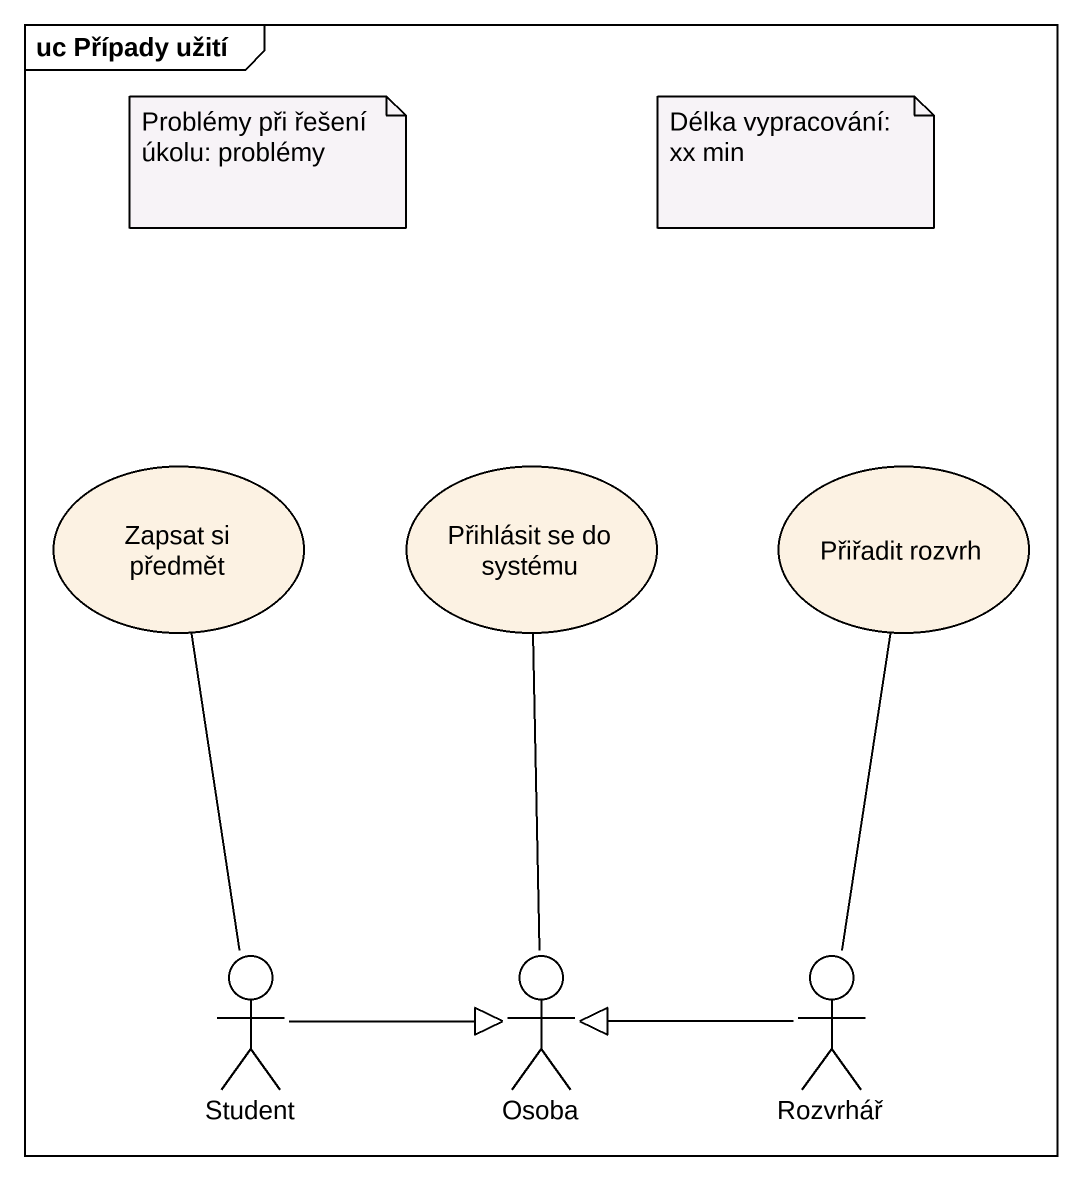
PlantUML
@startuml
mainframe uc Případy užití
usecase "Zapsat si předmět" as Zapsat_si_předmět
usecase "Přihlásit se do systému" as Přihlásit_se_do_systému
usecase "Přiřadit rozvrh" as Přiřadit_rozvrh
actor Student
actor Osoba
actor Rozvrhář
Student -up- Zapsat_si_předmět
Student -right-|> Osoba
Osoba -up- Přihlásit_se_do_systému
Rozvrhář -up- Přiřadit_rozvrh
Rozvrhář -left-|> Osoba
note as N1
  Problémy při řešení úkolu: problémy
end note
note as N2
  Délka vypracování: xx min
end note
@enduml
